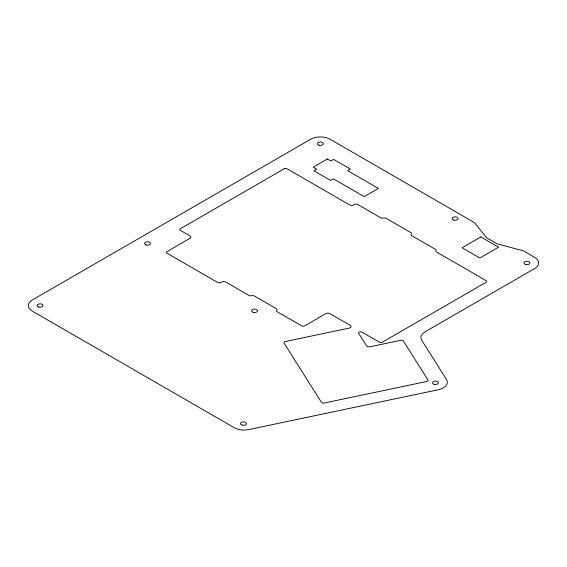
<?xml version="1.0" encoding="UTF-8"?>
<svg xmlns="http://www.w3.org/2000/svg" width="567" height="567" viewBox="0 0 567 567"><rect width="100%" height="100%" fill="white"/><g stroke="black" fill="none" stroke-linecap="round" stroke-linejoin="round"><path stroke-width="0.85" d="M310.645 139.262L32.383 299.922A13.764 7.945 0 0 0 32.383 311.155L234.291 427.731A13.764 7.945 0 0 0 248.736 429.58L438.298 389.742A13.764 7.945 0 0 0 446.527 379.557L421.735 340.235A13.764 7.945 0 0 1 424.931 331.901L534.617 268.574A13.764 7.945 0 0 0 534.617 257.333L523.341 250.82L496.933 243.782L486.72 237.892L474.529 222.647L330.114 139.262A13.764 7.945 0 0 0 310.645 139.262M284.258 168.775L180.384 228.742A1.963 1.134 0 0 0 180.384 230.351L189.995 235.9A2.998 1.729 0 0 1 189.995 238.346L167.038 251.599A1.999 1.155 0 0 0 167.038 253.229L217.898 282.586A1.999 1.155 0 0 0 220.719 282.586L221.605 282.075A2.998 1.729 0 0 1 225.843 282.075L249.055 295.478A1.999 1.155 0 0 0 251.245 295.726A2.998 1.729 0 0 1 254.533 296.094L276.079 308.533A2.998 1.729 0 0 1 276.717 310.433A1.999 1.155 0 0 0 277.143 311.701L301.772 325.919A1.999 1.155 0 0 0 304.592 325.919L325.784 313.679A2.998 1.729 0 0 1 330.022 313.679L350.158 325.309A2.998 1.729 0 0 1 349.059 328.158L285.229 341.568A1.999 1.155 0 0 0 284.039 343.049L321.446 402.386A1.999 1.155 0 0 0 324.005 403.073L426.788 381.478A1.999 1.155 0 0 0 427.979 379.996L403.378 340.98A1.999 1.155 0 0 0 400.819 340.292L370.315 346.706A2.998 1.729 0 0 1 366.473 345.672L358.713 333.353A1.999 1.155 0 0 1 359.513 331.986A1.999 1.155 0 0 1 362.001 332.142L379.465 342.227A1.999 1.155 0 0 0 382.286 342.227L486.117 282.281A1.999 1.155 0 0 0 486.117 280.651L436.675 252.109A2.998 1.729 0 0 1 435.903 250.437A1.999 1.155 0 0 0 435.385 249.324L411.954 235.794A2.998 1.729 0 0 1 411.316 233.895A1.999 1.155 0 0 0 410.891 232.633L386.007 218.267A1.999 1.155 0 0 0 383.809 218.019A2.998 1.729 0 0 1 380.521 217.65L357.571 204.396A1.999 1.155 0 0 0 354.744 204.396L353.858 204.907A2.998 1.729 0 0 1 349.619 204.907L287.037 168.775A1.963 1.134 0 0 0 284.258 168.775M327.393 158.987L313.211 167.18L316.684 169.186L313.905 170.787L330.589 180.419L333.375 178.818L364.227 196.629L378.409 188.442L347.557 170.624L350.335 169.023L333.651 159.391L330.873 160.993L327.393 158.987M480.859 236.914L462.091 247.751L479.845 258.006L498.62 247.169L480.859 236.914M453.614 220.031A2.948 1.701 0 0 0 458.044 218.557A2.948 1.701 0 0 0 453.614 217.083A2.948 1.701 0 0 0 453.614 220.031M525.283 264.364A2.948 1.701 0 0 0 529.869 263.06A2.948 1.701 0 0 0 525.623 261.422A2.948 1.701 0 0 0 525.283 264.364M433.975 384.249A2.948 1.701 0 0 0 438.397 382.775A2.948 1.701 0 0 0 433.975 381.3A2.948 1.701 0 0 0 433.975 384.249M253.123 312.247A2.948 1.701 0 0 0 257.546 310.773A2.948 1.701 0 0 0 253.123 309.298A2.948 1.701 0 0 0 253.123 312.247M146.059 244.965A2.948 1.701 0 0 0 150.489 243.491A2.948 1.701 0 0 0 146.059 242.017A2.948 1.701 0 0 0 146.059 244.965M318.909 145.173A2.948 1.701 0 0 0 323.332 143.699A2.948 1.701 0 0 0 318.909 142.225A2.948 1.701 0 0 0 318.909 145.173M38.428 306.953A2.948 1.701 0 0 0 43.007 305.648A2.948 1.701 0 0 0 38.762 304.011A2.948 1.701 0 0 0 38.428 306.953M241.981 425.073A2.948 1.701 0 0 0 246.404 423.599A2.948 1.701 0 0 0 241.981 422.117A2.948 1.701 0 0 0 241.981 425.073"/></g></svg>
